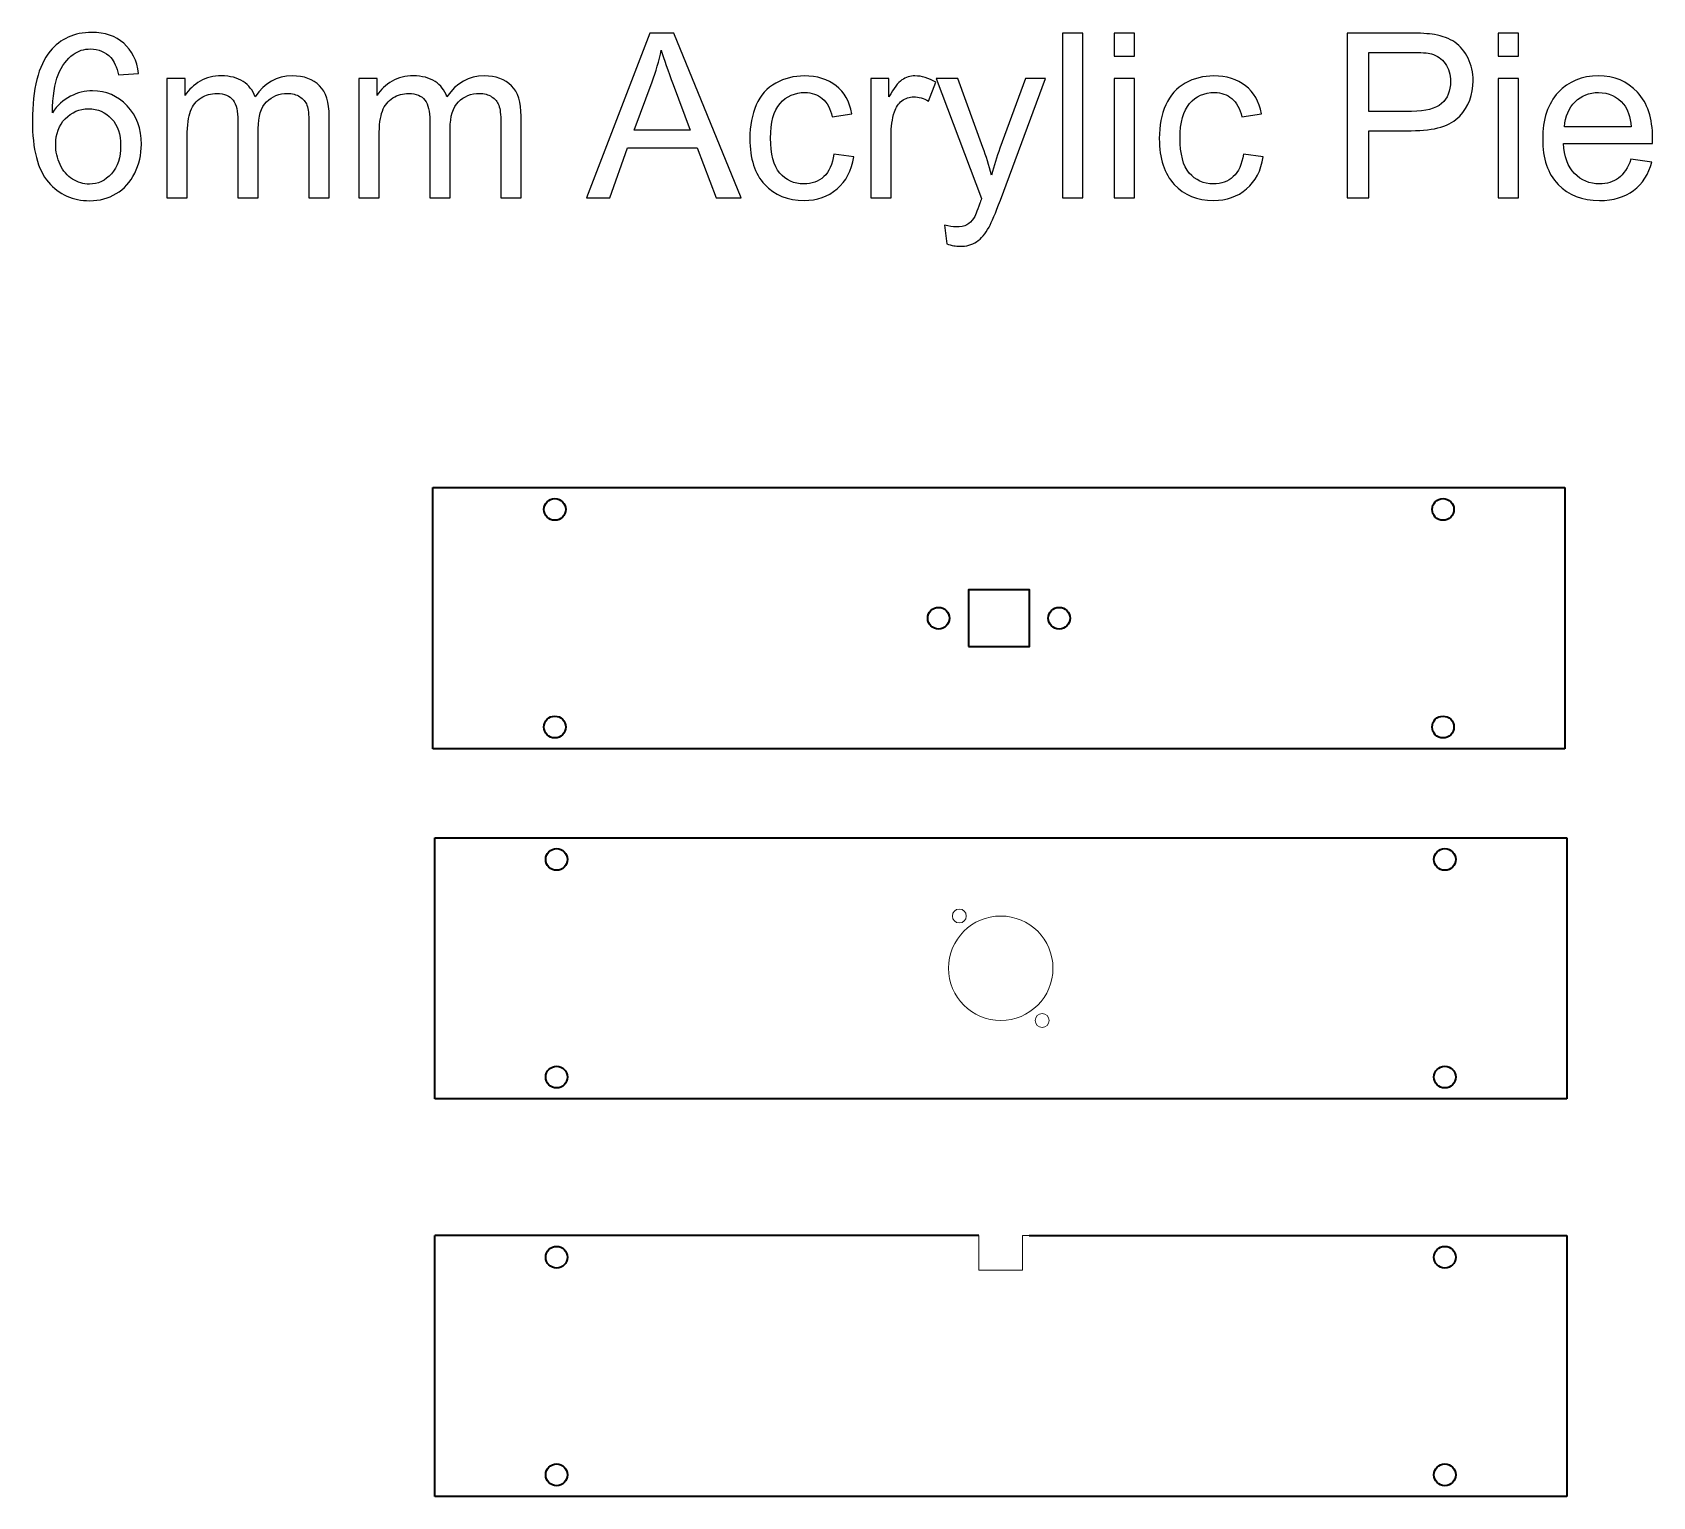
# Model space of a CAD drawing. Header units: centimetres. Extents: x 31 to 203, y -110 to 27.
# Drawn here: x 30.89 to 68.1, y -7.22 to 26.43 of the extents above; entities that cross this region are included whole.
import ezdxf

# ---------------------------------------------------------------- set-up
doc = ezdxf.new("R2010")
doc.units = ezdxf.units.CM
doc.header["$MEASUREMENT"] = 0
doc.layers.add('Layer 1', color=7, linetype='Continuous')

msp = doc.modelspace()

# ---------------------------------------------------------------- linework, layer by layer
at = {"layer": 'Layer 1', "color": 250, "lineweight": 35}
msp.add_lwpolyline([(52.3876, 12.31796), (53.7876, 12.31796), (53.7876, 13.61796), (52.3876, 13.61796), (52.3876, 12.31796)], close=True, dxfattribs=at)
for centre in [(51.70283, 12.96796), (54.47168, 12.96796)]:
    msp.add_ellipse(centre, major_axis=(0, 0.25), ratio=1, dxfattribs=at)
at = {"layer": 'Layer 1', "color": 250, "lineweight": 18}
for centre, major_axis in [((53.12904, 4.92485), (0, 1.2)), ((52.17807, 6.12476), (0, 0.16)), ((54.08041, 3.72501), (0, 0.16))]:
    msp.add_ellipse(centre, major_axis=major_axis, ratio=1, dxfattribs=at)
at = {"layer": 'Layer 1', "color": 250}
for points, knots in [([(33.32842, 25.48755), (33.32842, 25.48755), (32.86805, 25.45051), (32.86805, 25.45051), (32.8266, 25.63307), (32.76751, 25.76625), (32.69078, 25.84915), (32.56466, 25.98232), (32.40855, 26.04847), (32.22335, 26.04847), (32.0743, 26.04847), (31.94201, 26.00702), (31.82823, 25.92412), (31.68183, 25.8174), (31.56718, 25.66218), (31.48163, 25.45757), (31.39696, 25.25207), (31.35287, 24.96015), (31.34934, 24.5818), (31.46135, 24.75201), (31.59893, 24.87901), (31.76121, 24.96103), (31.92348, 25.04394), (32.09282, 25.08539), (32.27097, 25.08539), (32.58142, 25.08539), (32.846, 24.97073), (33.06472, 24.74231), (33.28256, 24.51389), (33.39192, 24.21932), (33.39192, 23.85684), (33.39192, 23.61871), (33.34077, 23.39823), (33.23846, 23.19361), (33.13528, 22.989), (32.99505, 22.8329), (32.81513, 22.72442), (32.6361, 22.61594), (32.43237, 22.56126), (32.20483, 22.56126), (31.81765, 22.56126), (31.50103, 22.70414), (31.25585, 22.989), (31.01155, 23.27387), (30.88896, 23.74395), (30.88896, 24.39835), (30.88896, 25.13037), (31.02478, 25.66306), (31.29554, 25.99555), (31.5319, 26.28483), (31.85028, 26.42947), (32.25157, 26.42947), (32.54967, 26.42947), (32.79485, 26.34569), (32.98535, 26.179), (33.17585, 26.01231), (33.2905, 25.78212), (33.32842, 25.48755)], [0, 0, 0, 0, 0.05263158, 0.05263158, 0.05263158, 0.10526316, 0.10526316, 0.10526316, 0.15789474, 0.15789474, 0.15789474, 0.21052632, 0.21052632, 0.21052632, 0.26315789, 0.26315789, 0.26315789, 0.31578947, 0.31578947, 0.31578947, 0.36842105, 0.36842105, 0.36842105, 0.42105263, 0.42105263, 0.42105263, 0.47368421, 0.47368421, 0.47368421, 0.52631579, 0.52631579, 0.52631579, 0.57894737, 0.57894737, 0.57894737, 0.63157895, 0.63157895, 0.63157895, 0.68421053, 0.68421053, 0.68421053, 0.73684211, 0.73684211, 0.73684211, 0.78947368, 0.78947368, 0.78947368, 0.84210526, 0.84210526, 0.84210526, 0.89473684, 0.89473684, 0.89473684, 0.94736842, 0.94736842, 0.94736842, 1, 1, 1, 1]), ([(43.61719, 22.62476), (43.61719, 22.62476), (45.07064, 26.4136), (45.07064, 26.4136), (45.07064, 26.4136), (45.62185, 26.4136), (45.62185, 26.4136), (45.62185, 26.4136), (47.16438, 22.62476), (47.16438, 22.62476), (47.16438, 22.62476), (46.59376, 22.62476), (46.59376, 22.62476), (46.59376, 22.62476), (46.15543, 23.77305), (46.15543, 23.77305), (46.15543, 23.77305), (44.55999, 23.77305), (44.55999, 23.77305), (44.55999, 23.77305), (44.14901, 22.62476), (44.14901, 22.62476), (44.14901, 22.62476), (43.61719, 22.62476), (43.61719, 22.62476)], [0, 0, 0, 0, 0.125, 0.125, 0.125, 0.25, 0.25, 0.25, 0.375, 0.375, 0.375, 0.5, 0.5, 0.5, 0.625, 0.625, 0.625, 0.75, 0.75, 0.75, 0.875, 0.875, 0.875, 1, 1, 1, 1]), ([(54.54713, 22.62476), (54.54713, 22.62476), (54.54713, 26.4136), (54.54713, 26.4136), (54.54713, 26.4136), (55.01279, 26.4136), (55.01279, 26.4136), (55.01279, 26.4136), (55.01279, 22.62476), (55.01279, 22.62476), (55.01279, 22.62476), (54.54713, 22.62476), (54.54713, 22.62476)], [0, 0, 0, 0, 0.25, 0.25, 0.25, 0.5, 0.5, 0.5, 0.75, 0.75, 0.75, 1, 1, 1, 1]), ([(55.73334, 25.88443), (55.73334, 25.88443), (55.73334, 26.4136), (55.73334, 26.4136), (55.73334, 26.4136), (56.19901, 26.4136), (56.19901, 26.4136), (56.19901, 26.4136), (56.19901, 25.88443), (56.19901, 25.88443), (56.19901, 25.88443), (55.73334, 25.88443), (55.73334, 25.88443)], [0, 0, 0, 0, 0.25, 0.25, 0.25, 0.5, 0.5, 0.5, 0.75, 0.75, 0.75, 1, 1, 1, 1]), ([(61.08321, 22.62476), (61.08321, 22.62476), (61.08321, 26.4136), (61.08321, 26.4136), (61.08321, 26.4136), (62.51372, 26.4136), (62.51372, 26.4136), (62.76508, 26.4136), (62.95734, 26.40125), (63.09052, 26.37744), (63.27661, 26.34657), (63.43271, 26.28748), (63.55883, 26.20105), (63.68495, 26.11373), (63.78637, 25.99203), (63.8631, 25.83592), (63.93983, 25.67982), (63.97775, 25.50784), (63.97775, 25.31998), (63.97775, 24.99896), (63.87545, 24.72643), (63.66995, 24.50418), (63.46534, 24.28105), (63.09404, 24.16993), (62.55782, 24.16993), (62.55782, 24.16993), (61.58592, 24.16993), (61.58592, 24.16993), (61.58592, 24.16993), (61.58592, 22.62476), (61.58592, 22.62476), (61.58592, 22.62476), (61.08321, 22.62476), (61.08321, 22.62476)], [0, 0, 0, 0, 0.09090909, 0.09090909, 0.09090909, 0.18181818, 0.18181818, 0.18181818, 0.27272727, 0.27272727, 0.27272727, 0.36363636, 0.36363636, 0.36363636, 0.45454545, 0.45454545, 0.45454545, 0.54545455, 0.54545455, 0.54545455, 0.63636364, 0.63636364, 0.63636364, 0.72727273, 0.72727273, 0.72727273, 0.81818182, 0.81818182, 0.81818182, 0.90909091, 0.90909091, 0.90909091, 1, 1, 1, 1]), ([(64.55454, 25.88443), (64.55454, 25.88443), (64.55454, 26.4136), (64.55454, 26.4136), (64.55454, 26.4136), (65.02021, 26.4136), (65.02021, 26.4136), (65.02021, 26.4136), (65.02021, 25.88443), (65.02021, 25.88443), (65.02021, 25.88443), (64.55454, 25.88443), (64.55454, 25.88443)], [0, 0, 0, 0, 0.25, 0.25, 0.25, 0.5, 0.5, 0.5, 0.75, 0.75, 0.75, 1, 1, 1, 1]), ([(44.70728, 24.18051), (44.70728, 24.18051), (45.99844, 24.18051), (45.99844, 24.18051), (45.99844, 24.18051), (45.60333, 25.23091), (45.60333, 25.23091), (45.48427, 25.55017), (45.39431, 25.81387), (45.33169, 26.02201), (45.27966, 25.77507), (45.20999, 25.53253), (45.12267, 25.29264), (45.12267, 25.29264), (44.70728, 24.18051), (44.70728, 24.18051)], [0, 0, 0, 0, 0.2, 0.2, 0.2, 0.4, 0.4, 0.4, 0.6, 0.6, 0.6, 0.8, 0.8, 0.8, 1, 1, 1, 1]), ([(61.58592, 24.61443), (61.58592, 24.61443), (62.56488, 24.61443), (62.56488, 24.61443), (62.88943, 24.61443), (63.11874, 24.6744), (63.25544, 24.79523), (63.39126, 24.91605), (63.45917, 25.08539), (63.45917, 25.30499), (63.45917, 25.46286), (63.41948, 25.59868), (63.33922, 25.71157), (63.25897, 25.82446), (63.15313, 25.89942), (63.02261, 25.93558), (62.93794, 25.95763), (62.78183, 25.9691), (62.55517, 25.9691), (62.55517, 25.9691), (61.58592, 25.9691), (61.58592, 25.9691), (61.58592, 25.9691), (61.58592, 24.61443), (61.58592, 24.61443)], [0, 0, 0, 0, 0.125, 0.125, 0.125, 0.25, 0.25, 0.25, 0.375, 0.375, 0.375, 0.5, 0.5, 0.5, 0.625, 0.625, 0.625, 0.75, 0.75, 0.75, 0.875, 0.875, 0.875, 1, 1, 1, 1]), ([(33.98018, 22.62476), (33.98018, 22.62476), (33.98018, 25.37114), (33.98018, 25.37114), (33.98018, 25.37114), (34.39822, 25.37114), (34.39822, 25.37114), (34.39822, 25.37114), (34.39822, 24.98308), (34.39822, 24.98308), (34.48377, 25.11714), (34.59842, 25.22562), (34.7413, 25.30675), (34.88417, 25.38878), (35.04645, 25.42935), (35.22901, 25.42935), (35.43186, 25.42935), (35.59855, 25.38701), (35.7282, 25.30323), (35.85784, 25.21856), (35.94956, 25.10126), (36.00248, 24.94957), (36.2212, 25.26971), (36.50431, 25.42935), (36.85356, 25.42935), (37.12696, 25.42935), (37.33774, 25.35438), (37.48415, 25.20357), (37.63143, 25.05275), (37.70552, 24.8208), (37.70552, 24.50771), (37.70552, 24.50771), (37.70552, 22.62476), (37.70552, 22.62476), (37.70552, 22.62476), (37.23985, 22.62476), (37.23985, 22.62476), (37.23985, 22.62476), (37.23985, 24.35337), (37.23985, 24.35337), (37.23985, 24.53858), (37.22397, 24.67264), (37.19399, 24.75466), (37.164, 24.83668), (37.10932, 24.90194), (37.02906, 24.95221), (36.94969, 25.00248), (36.8562, 25.02718), (36.74949, 25.02718), (36.55546, 25.02718), (36.39495, 24.9628), (36.26706, 24.83491), (36.13918, 24.70615), (36.07568, 24.50066), (36.07568, 24.21843), (36.07568, 24.21843), (36.07568, 22.62476), (36.07568, 22.62476), (36.07568, 22.62476), (35.61001, 22.62476), (35.61001, 22.62476), (35.61001, 22.62476), (35.61001, 24.40717), (35.61001, 24.40717), (35.61001, 24.61355), (35.57209, 24.76877), (35.49624, 24.87196), (35.4204, 24.97514), (35.29604, 25.02718), (35.12406, 25.02718), (34.99353, 25.02718), (34.87271, 24.99278), (34.76158, 24.92399), (34.65046, 24.8552), (34.5702, 24.75466), (34.51993, 24.62148), (34.47054, 24.48919), (34.44585, 24.29781), (34.44585, 24.04822), (34.44585, 24.04822), (34.44585, 22.62476), (34.44585, 22.62476), (34.44585, 22.62476), (33.98018, 22.62476), (33.98018, 22.62476)], [0, 0, 0, 0, 0.03571429, 0.03571429, 0.03571429, 0.07142857, 0.07142857, 0.07142857, 0.10714286, 0.10714286, 0.10714286, 0.14285714, 0.14285714, 0.14285714, 0.17857143, 0.17857143, 0.17857143, 0.21428571, 0.21428571, 0.21428571, 0.25, 0.25, 0.25, 0.28571429, 0.28571429, 0.28571429, 0.32142857, 0.32142857, 0.32142857, 0.35714286, 0.35714286, 0.35714286, 0.39285714, 0.39285714, 0.39285714, 0.42857143, 0.42857143, 0.42857143, 0.46428571, 0.46428571, 0.46428571, 0.5, 0.5, 0.5, 0.53571429, 0.53571429, 0.53571429, 0.57142857, 0.57142857, 0.57142857, 0.60714286, 0.60714286, 0.60714286, 0.64285714, 0.64285714, 0.64285714, 0.67857143, 0.67857143, 0.67857143, 0.71428571, 0.71428571, 0.71428571, 0.75, 0.75, 0.75, 0.78571429, 0.78571429, 0.78571429, 0.82142857, 0.82142857, 0.82142857, 0.85714286, 0.85714286, 0.85714286, 0.89285714, 0.89285714, 0.89285714, 0.92857143, 0.92857143, 0.92857143, 0.96428571, 0.96428571, 0.96428571, 1, 1, 1, 1]), ([(38.38814, 22.62476), (38.38814, 22.62476), (38.38814, 25.37114), (38.38814, 25.37114), (38.38814, 25.37114), (38.80618, 25.37114), (38.80618, 25.37114), (38.80618, 25.37114), (38.80618, 24.98308), (38.80618, 24.98308), (38.89173, 25.11714), (39.00638, 25.22562), (39.14926, 25.30675), (39.29213, 25.38878), (39.45441, 25.42935), (39.63697, 25.42935), (39.83982, 25.42935), (40.00651, 25.38701), (40.13616, 25.30323), (40.2658, 25.21856), (40.35752, 25.10126), (40.41044, 24.94957), (40.62916, 25.26971), (40.91227, 25.42935), (41.26152, 25.42935), (41.53492, 25.42935), (41.7457, 25.35438), (41.89211, 25.20357), (42.03939, 25.05275), (42.11348, 24.8208), (42.11348, 24.50771), (42.11348, 24.50771), (42.11348, 22.62476), (42.11348, 22.62476), (42.11348, 22.62476), (41.64781, 22.62476), (41.64781, 22.62476), (41.64781, 22.62476), (41.64781, 24.35337), (41.64781, 24.35337), (41.64781, 24.53858), (41.63193, 24.67264), (41.60195, 24.75466), (41.57196, 24.83668), (41.51728, 24.90194), (41.43702, 24.95221), (41.35765, 25.00248), (41.26416, 25.02718), (41.15745, 25.02718), (40.96342, 25.02718), (40.80291, 24.9628), (40.67502, 24.83491), (40.54714, 24.70615), (40.48364, 24.50066), (40.48364, 24.21843), (40.48364, 24.21843), (40.48364, 22.62476), (40.48364, 22.62476), (40.48364, 22.62476), (40.01797, 22.62476), (40.01797, 22.62476), (40.01797, 22.62476), (40.01797, 24.40717), (40.01797, 24.40717), (40.01797, 24.61355), (39.98005, 24.76877), (39.9042, 24.87196), (39.82836, 24.97514), (39.704, 25.02718), (39.53202, 25.02718), (39.40149, 25.02718), (39.28067, 24.99278), (39.16954, 24.92399), (39.05842, 24.8552), (38.97816, 24.75466), (38.92789, 24.62148), (38.8785, 24.48919), (38.85381, 24.29781), (38.85381, 24.04822), (38.85381, 24.04822), (38.85381, 22.62476), (38.85381, 22.62476), (38.85381, 22.62476), (38.38814, 22.62476), (38.38814, 22.62476)], [0, 0, 0, 0, 0.03571429, 0.03571429, 0.03571429, 0.07142857, 0.07142857, 0.07142857, 0.10714286, 0.10714286, 0.10714286, 0.14285714, 0.14285714, 0.14285714, 0.17857143, 0.17857143, 0.17857143, 0.21428571, 0.21428571, 0.21428571, 0.25, 0.25, 0.25, 0.28571429, 0.28571429, 0.28571429, 0.32142857, 0.32142857, 0.32142857, 0.35714286, 0.35714286, 0.35714286, 0.39285714, 0.39285714, 0.39285714, 0.42857143, 0.42857143, 0.42857143, 0.46428571, 0.46428571, 0.46428571, 0.5, 0.5, 0.5, 0.53571429, 0.53571429, 0.53571429, 0.57142857, 0.57142857, 0.57142857, 0.60714286, 0.60714286, 0.60714286, 0.64285714, 0.64285714, 0.64285714, 0.67857143, 0.67857143, 0.67857143, 0.71428571, 0.71428571, 0.71428571, 0.75, 0.75, 0.75, 0.78571429, 0.78571429, 0.78571429, 0.82142857, 0.82142857, 0.82142857, 0.85714286, 0.85714286, 0.85714286, 0.89285714, 0.89285714, 0.89285714, 0.92857143, 0.92857143, 0.92857143, 0.96428571, 0.96428571, 0.96428571, 1, 1, 1, 1]), ([(49.2978, 23.63018), (49.2978, 23.63018), (49.75288, 23.56668), (49.75288, 23.56668), (49.70261, 23.25359), (49.57561, 23.00929), (49.37012, 22.83202), (49.16462, 22.65475), (48.9115, 22.56655), (48.61253, 22.56655), (48.2377, 22.56655), (47.93607, 22.68914), (47.70853, 22.93432), (47.48011, 23.1795), (47.36634, 23.53052), (47.36634, 23.98736), (47.36634, 24.2837), (47.41573, 24.54211), (47.51362, 24.76436), (47.61152, 24.98573), (47.76057, 25.15241), (47.96165, 25.26266), (48.16185, 25.37378), (48.37969, 25.42935), (48.61605, 25.42935), (48.91327, 25.42935), (49.15757, 25.35438), (49.3463, 25.20357), (49.53592, 25.05275), (49.65763, 24.83844), (49.71055, 24.56151), (49.71055, 24.56151), (49.26075, 24.49272), (49.26075, 24.49272), (49.21754, 24.67705), (49.14169, 24.81551), (49.03145, 24.909), (48.92209, 25.0016), (48.7898, 25.04834), (48.63457, 25.04834), (48.39998, 25.04834), (48.20948, 24.96456), (48.06219, 24.79699), (47.91579, 24.62854), (47.84259, 24.36396), (47.84259, 24.00059), (47.84259, 23.63194), (47.91314, 23.36471), (48.05425, 23.19802), (48.19625, 23.03134), (48.38057, 22.94755), (48.60723, 22.94755), (48.79068, 22.94755), (48.94325, 23.00311), (49.06496, 23.11512), (49.18755, 23.22625), (49.26516, 23.39823), (49.2978, 23.63018)], [0, 0, 0, 0, 0.05263158, 0.05263158, 0.05263158, 0.10526316, 0.10526316, 0.10526316, 0.15789474, 0.15789474, 0.15789474, 0.21052632, 0.21052632, 0.21052632, 0.26315789, 0.26315789, 0.26315789, 0.31578947, 0.31578947, 0.31578947, 0.36842105, 0.36842105, 0.36842105, 0.42105263, 0.42105263, 0.42105263, 0.47368421, 0.47368421, 0.47368421, 0.52631579, 0.52631579, 0.52631579, 0.57894737, 0.57894737, 0.57894737, 0.63157895, 0.63157895, 0.63157895, 0.68421053, 0.68421053, 0.68421053, 0.73684211, 0.73684211, 0.73684211, 0.78947368, 0.78947368, 0.78947368, 0.84210526, 0.84210526, 0.84210526, 0.89473684, 0.89473684, 0.89473684, 0.94736842, 0.94736842, 0.94736842, 1, 1, 1, 1]), ([(50.14446, 22.62476), (50.14446, 22.62476), (50.14446, 25.37114), (50.14446, 25.37114), (50.14446, 25.37114), (50.5625, 25.37114), (50.5625, 25.37114), (50.5625, 25.37114), (50.5625, 24.95045), (50.5625, 24.95045), (50.66922, 25.14536), (50.76799, 25.27412), (50.85883, 25.33586), (50.94967, 25.39848), (51.04933, 25.42935), (51.15781, 25.42935), (51.3148, 25.42935), (51.47443, 25.37996), (51.63671, 25.28206), (51.63671, 25.28206), (51.4709, 24.85255), (51.4709, 24.85255), (51.35801, 24.91605), (51.24513, 24.9478), (51.13224, 24.9478), (51.03081, 24.9478), (50.93997, 24.91694), (50.85972, 24.85608), (50.77946, 24.79523), (50.72213, 24.71056), (50.68774, 24.60208), (50.6357, 24.43716), (50.61013, 24.25636), (50.61013, 24.05968), (50.61013, 24.05968), (50.61013, 22.62476), (50.61013, 22.62476), (50.61013, 22.62476), (50.14446, 22.62476), (50.14446, 22.62476)], [0, 0, 0, 0, 0.07692308, 0.07692308, 0.07692308, 0.15384615, 0.15384615, 0.15384615, 0.23076923, 0.23076923, 0.23076923, 0.30769231, 0.30769231, 0.30769231, 0.38461538, 0.38461538, 0.38461538, 0.46153846, 0.46153846, 0.46153846, 0.53846154, 0.53846154, 0.53846154, 0.61538462, 0.61538462, 0.61538462, 0.69230769, 0.69230769, 0.69230769, 0.76923077, 0.76923077, 0.76923077, 0.84615385, 0.84615385, 0.84615385, 0.92307692, 0.92307692, 0.92307692, 1, 1, 1, 1]), ([(51.89071, 21.56907), (51.89071, 21.56907), (51.8378, 21.99946), (51.8378, 21.99946), (51.9401, 21.97212), (52.0283, 21.95801), (52.10414, 21.95801), (52.20821, 21.95801), (52.29112, 21.97565), (52.35285, 22.01004), (52.41547, 22.04444), (52.46662, 22.09295), (52.50631, 22.15468), (52.53542, 22.20143), (52.58304, 22.31696), (52.6483, 22.50217), (52.65712, 22.52775), (52.67035, 22.56567), (52.68976, 22.61594), (52.68976, 22.61594), (51.6473, 25.37114), (51.6473, 25.37114), (51.6473, 25.37114), (52.14471, 25.37114), (52.14471, 25.37114), (52.14471, 25.37114), (52.71798, 23.7854), (52.71798, 23.7854), (52.79294, 23.5852), (52.85909, 23.37353), (52.91818, 23.15128), (52.97198, 23.3603), (53.03548, 23.56668), (53.10956, 23.76952), (53.10956, 23.76952), (53.69517, 25.37114), (53.69517, 25.37114), (53.69517, 25.37114), (54.15996, 25.37114), (54.15996, 25.37114), (54.15996, 25.37114), (53.12191, 22.57713), (53.12191, 22.57713), (53.0099, 22.27639), (52.92259, 22.07002), (52.85997, 21.95625), (52.77707, 21.80367), (52.68182, 21.69166), (52.5751, 21.62022), (52.46751, 21.54879), (52.33962, 21.51351), (52.19146, 21.51351), (52.1015, 21.51351), (52.00096, 21.53203), (51.89071, 21.56907)], [0, 0, 0, 0, 0.05555556, 0.05555556, 0.05555556, 0.11111111, 0.11111111, 0.11111111, 0.16666667, 0.16666667, 0.16666667, 0.22222222, 0.22222222, 0.22222222, 0.27777778, 0.27777778, 0.27777778, 0.33333333, 0.33333333, 0.33333333, 0.38888889, 0.38888889, 0.38888889, 0.44444444, 0.44444444, 0.44444444, 0.5, 0.5, 0.5, 0.55555556, 0.55555556, 0.55555556, 0.61111111, 0.61111111, 0.61111111, 0.66666667, 0.66666667, 0.66666667, 0.72222222, 0.72222222, 0.72222222, 0.77777778, 0.77777778, 0.77777778, 0.83333333, 0.83333333, 0.83333333, 0.88888889, 0.88888889, 0.88888889, 0.94444444, 0.94444444, 0.94444444, 1, 1, 1, 1]), ([(55.73334, 22.62476), (55.73334, 22.62476), (55.73334, 25.37114), (55.73334, 25.37114), (55.73334, 25.37114), (56.19901, 25.37114), (56.19901, 25.37114), (56.19901, 25.37114), (56.19901, 22.62476), (56.19901, 22.62476), (56.19901, 22.62476), (55.73334, 22.62476), (55.73334, 22.62476)], [0, 0, 0, 0, 0.25, 0.25, 0.25, 0.5, 0.5, 0.5, 0.75, 0.75, 0.75, 1, 1, 1, 1]), ([(58.70285, 23.63018), (58.70285, 23.63018), (59.15793, 23.56668), (59.15793, 23.56668), (59.10766, 23.25359), (58.98066, 23.00929), (58.77517, 22.83202), (58.56967, 22.65475), (58.31655, 22.56655), (58.01758, 22.56655), (57.64275, 22.56655), (57.34112, 22.68914), (57.11358, 22.93432), (56.88516, 23.1795), (56.77139, 23.53052), (56.77139, 23.98736), (56.77139, 24.2837), (56.82078, 24.54211), (56.91867, 24.76436), (57.01657, 24.98573), (57.16562, 25.15241), (57.3667, 25.26266), (57.5669, 25.37378), (57.78474, 25.42935), (58.0211, 25.42935), (58.31832, 25.42935), (58.56262, 25.35438), (58.75135, 25.20357), (58.94097, 25.05275), (59.06268, 24.83844), (59.1156, 24.56151), (59.1156, 24.56151), (58.6658, 24.49272), (58.6658, 24.49272), (58.62259, 24.67705), (58.54674, 24.81551), (58.4365, 24.909), (58.32714, 25.0016), (58.19485, 25.04834), (58.03962, 25.04834), (57.80503, 25.04834), (57.61453, 24.96456), (57.46724, 24.79699), (57.32084, 24.62854), (57.24764, 24.36396), (57.24764, 24.00059), (57.24764, 23.63194), (57.31819, 23.36471), (57.4593, 23.19802), (57.6013, 23.03134), (57.78562, 22.94755), (58.01228, 22.94755), (58.19573, 22.94755), (58.3483, 23.00311), (58.47001, 23.11512), (58.5926, 23.22625), (58.67021, 23.39823), (58.70285, 23.63018)], [0, 0, 0, 0, 0.05263158, 0.05263158, 0.05263158, 0.10526316, 0.10526316, 0.10526316, 0.15789474, 0.15789474, 0.15789474, 0.21052632, 0.21052632, 0.21052632, 0.26315789, 0.26315789, 0.26315789, 0.31578947, 0.31578947, 0.31578947, 0.36842105, 0.36842105, 0.36842105, 0.42105263, 0.42105263, 0.42105263, 0.47368421, 0.47368421, 0.47368421, 0.52631579, 0.52631579, 0.52631579, 0.57894737, 0.57894737, 0.57894737, 0.63157895, 0.63157895, 0.63157895, 0.68421053, 0.68421053, 0.68421053, 0.73684211, 0.73684211, 0.73684211, 0.78947368, 0.78947368, 0.78947368, 0.84210526, 0.84210526, 0.84210526, 0.89473684, 0.89473684, 0.89473684, 0.94736842, 0.94736842, 0.94736842, 1, 1, 1, 1]), ([(64.55454, 22.62476), (64.55454, 22.62476), (64.55454, 25.37114), (64.55454, 25.37114), (64.55454, 25.37114), (65.02021, 25.37114), (65.02021, 25.37114), (65.02021, 25.37114), (65.02021, 22.62476), (65.02021, 22.62476), (65.02021, 22.62476), (64.55454, 22.62476), (64.55454, 22.62476)], [0, 0, 0, 0, 0.25, 0.25, 0.25, 0.5, 0.5, 0.5, 0.75, 0.75, 0.75, 1, 1, 1, 1]), ([(67.60342, 23.51376), (67.60342, 23.51376), (68.08496, 23.45026), (68.08496, 23.45026), (68.01, 23.17068), (67.86977, 22.95284), (67.66516, 22.7985), (67.46055, 22.64416), (67.19949, 22.56655), (66.88111, 22.56655), (66.48071, 22.56655), (66.16321, 22.69002), (65.92861, 22.93697), (65.69401, 23.18303), (65.57671, 23.52964), (65.57671, 23.97502), (65.57671, 24.43539), (65.69489, 24.79346), (65.93214, 25.04746), (66.16938, 25.30234), (66.47718, 25.42935), (66.85553, 25.42935), (67.22154, 25.42935), (67.52052, 25.30499), (67.75247, 25.0554), (67.98442, 24.80581), (68.10084, 24.4548), (68.10084, 24.00236), (68.10084, 23.97502), (68.09996, 23.93357), (68.09819, 23.87889), (68.09819, 23.87889), (66.05296, 23.87889), (66.05296, 23.87889), (66.0706, 23.57814), (66.15527, 23.34707), (66.30873, 23.18744), (66.4613, 23.02781), (66.65268, 22.94755), (66.88111, 22.94755), (67.05132, 22.94755), (67.19684, 22.99253), (67.31679, 23.08249), (67.43762, 23.17245), (67.53287, 23.3162), (67.60342, 23.51376)], [0, 0, 0, 0, 0.06666667, 0.06666667, 0.06666667, 0.13333333, 0.13333333, 0.13333333, 0.2, 0.2, 0.2, 0.26666667, 0.26666667, 0.26666667, 0.33333333, 0.33333333, 0.33333333, 0.4, 0.4, 0.4, 0.46666667, 0.46666667, 0.46666667, 0.53333333, 0.53333333, 0.53333333, 0.6, 0.6, 0.6, 0.66666667, 0.66666667, 0.66666667, 0.73333333, 0.73333333, 0.73333333, 0.8, 0.8, 0.8, 0.86666667, 0.86666667, 0.86666667, 0.93333333, 0.93333333, 0.93333333, 1, 1, 1, 1]), ([(66.07942, 24.25989), (66.07942, 24.25989), (67.60871, 24.25989), (67.60871, 24.25989), (67.58843, 24.49096), (67.52934, 24.66382), (67.43321, 24.77935), (67.28592, 24.95839), (67.09366, 25.04834), (66.85818, 25.04834), (66.64475, 25.04834), (66.46571, 24.97691), (66.32019, 24.83403), (66.17555, 24.69116), (66.0953, 24.49978), (66.07942, 24.25989)], [0, 0, 0, 0, 0.2, 0.2, 0.2, 0.4, 0.4, 0.4, 0.6, 0.6, 0.6, 0.8, 0.8, 0.8, 1, 1, 1, 1]), ([(31.42342, 23.85243), (31.42342, 23.69191), (31.45782, 23.53846), (31.52573, 23.39205), (31.59364, 23.24565), (31.68889, 23.13452), (31.80971, 23.05779), (31.93142, 22.98107), (32.06019, 22.94226), (32.19689, 22.94226), (32.39533, 22.94226), (32.56466, 23.02164), (32.70489, 23.18039), (32.84512, 23.33914), (32.91567, 23.55433), (32.91567, 23.82685), (32.91567, 24.08879), (32.846, 24.29516), (32.70753, 24.44598), (32.56907, 24.59679), (32.39268, 24.67264), (32.17837, 24.67264), (31.96846, 24.67264), (31.78943, 24.59679), (31.64303, 24.44598), (31.49662, 24.29516), (31.42342, 24.09761), (31.42342, 23.85243)], [0, 0, 0, 0, 0.11111111, 0.11111111, 0.11111111, 0.22222222, 0.22222222, 0.22222222, 0.33333333, 0.33333333, 0.33333333, 0.44444444, 0.44444444, 0.44444444, 0.55555556, 0.55555556, 0.55555556, 0.66666667, 0.66666667, 0.66666667, 0.77777778, 0.77777778, 0.77777778, 0.88888889, 0.88888889, 0.88888889, 1, 1, 1, 1])]:
    msp.add_open_spline(points, degree=3, knots=knots, dxfattribs=at)
at = {"layer": 'Layer 1', "lineweight": 35}
for points in [[(40.0876, 15.96796), (40.0876, 15.96796), (66.0876, 15.96796), (66.0876, 15.96796)], [(40.0876, 9.96796), (40.0876, 9.96796), (40.0876, 15.96796), (40.0876, 15.96796)], [(66.0876, 15.96796), (66.0876, 15.96796), (66.0876, 9.96796), (66.0876, 9.96796)], [(66.0876, 9.96796), (66.0876, 9.96796), (40.0876, 9.96796), (40.0876, 9.96796)], [(40.12904, 7.92485), (40.12904, 7.92485), (66.12904, 7.92485), (66.12904, 7.92485)], [(40.12904, 1.92485), (40.12904, 1.92485), (40.12904, 7.92485), (40.12904, 7.92485)], [(66.12904, 7.92485), (66.12904, 7.92485), (66.12904, 1.92485), (66.12904, 1.92485)], [(66.12904, 1.92485), (66.12904, 1.92485), (40.12904, 1.92485), (40.12904, 1.92485)], [(52.62904, -1.21622), (52.62904, -1.21622), (40.12904, -1.21622), (40.12904, -1.21622)], [(40.12904, -7.21622), (40.12904, -7.21622), (40.12904, -1.21622), (40.12904, -1.21622)], [(53.77923, -1.21622), (53.77923, -1.21622), (66.12904, -1.21622), (66.12904, -1.21622)], [(66.12904, -1.21622), (66.12904, -1.21622), (66.12904, -7.21622), (66.12904, -7.21622)], [(66.12904, -7.21622), (66.12904, -7.21622), (40.12904, -7.21622), (40.12904, -7.21622)]]:
    msp.add_open_spline(points, degree=3, dxfattribs=at)
for points in [[(43.1376, 15.46796), (43.1376, 15.60603), (43.02567, 15.71796), (42.8876, 15.71796), (42.74953, 15.71796), (42.6376, 15.60604), (42.6376, 15.46796), (42.6376, 15.32989), (42.74953, 15.21796), (42.8876, 15.21796), (43.02567, 15.21796), (43.1376, 15.32989), (43.1376, 15.46796)], [(63.5376, 15.46796), (63.5376, 15.60603), (63.42567, 15.71796), (63.2876, 15.71796), (63.14953, 15.71796), (63.0376, 15.60604), (63.0376, 15.46796), (63.0376, 15.32989), (63.14953, 15.21796), (63.2876, 15.21796), (63.42567, 15.21796), (63.5376, 15.32989), (63.5376, 15.46796)], [(43.1376, 10.46796), (43.1376, 10.60603), (43.02567, 10.71796), (42.8876, 10.71796), (42.74953, 10.71796), (42.6376, 10.60604), (42.6376, 10.46796), (42.6376, 10.32989), (42.74953, 10.21796), (42.8876, 10.21796), (43.02567, 10.21796), (43.1376, 10.32989), (43.1376, 10.46796)], [(63.5376, 10.46796), (63.5376, 10.60603), (63.42567, 10.71796), (63.2876, 10.71796), (63.14953, 10.71796), (63.0376, 10.60604), (63.0376, 10.46796), (63.0376, 10.32989), (63.14953, 10.21796), (63.2876, 10.21796), (63.42567, 10.21796), (63.5376, 10.32989), (63.5376, 10.46796)], [(43.17904, 7.42485), (43.17904, 7.56292), (43.06711, 7.67485), (42.92904, 7.67485), (42.79097, 7.67485), (42.67904, 7.56293), (42.67904, 7.42485), (42.67904, 7.28678), (42.79097, 7.17485), (42.92904, 7.17485), (43.06711, 7.17485), (43.17904, 7.28678), (43.17904, 7.42485)], [(63.57904, 7.42485), (63.57904, 7.56292), (63.46711, 7.67485), (63.32904, 7.67485), (63.19097, 7.67485), (63.07904, 7.56293), (63.07904, 7.42485), (63.07904, 7.28678), (63.19097, 7.17485), (63.32904, 7.17485), (63.46711, 7.17485), (63.57904, 7.28678), (63.57904, 7.42485)], [(43.17904, 2.42485), (43.17904, 2.56292), (43.06711, 2.67485), (42.92904, 2.67485), (42.79097, 2.67485), (42.67904, 2.56293), (42.67904, 2.42485), (42.67904, 2.28678), (42.79097, 2.17485), (42.92904, 2.17485), (43.06711, 2.17485), (43.17904, 2.28678), (43.17904, 2.42485)], [(63.57904, 2.42485), (63.57904, 2.56292), (63.46711, 2.67485), (63.32904, 2.67485), (63.19097, 2.67485), (63.07904, 2.56293), (63.07904, 2.42485), (63.07904, 2.28678), (63.19097, 2.17485), (63.32904, 2.17485), (63.46711, 2.17485), (63.57904, 2.28678), (63.57904, 2.42485)], [(43.17904, -1.71622), (43.17904, -1.57815), (43.06711, -1.46622), (42.92904, -1.46622), (42.79097, -1.46622), (42.67904, -1.57814), (42.67904, -1.71622), (42.67904, -1.85429), (42.79097, -1.96622), (42.92904, -1.96622), (43.06711, -1.96622), (43.17904, -1.85429), (43.17904, -1.71622)], [(63.57904, -1.71622), (63.57904, -1.57815), (63.46711, -1.46622), (63.32904, -1.46622), (63.19097, -1.46622), (63.07904, -1.57814), (63.07904, -1.71622), (63.07904, -1.85429), (63.19097, -1.96622), (63.32904, -1.96622), (63.46711, -1.96622), (63.57904, -1.85429), (63.57904, -1.71622)], [(43.17904, -6.71622), (43.17904, -6.57815), (43.06711, -6.46622), (42.92904, -6.46622), (42.79097, -6.46622), (42.67904, -6.57814), (42.67904, -6.71622), (42.67904, -6.85429), (42.79097, -6.96622), (42.92904, -6.96622), (43.06711, -6.96622), (43.17904, -6.85429), (43.17904, -6.71622)], [(63.57904, -6.71622), (63.57904, -6.57815), (63.46711, -6.46622), (63.32904, -6.46622), (63.19097, -6.46622), (63.07904, -6.57814), (63.07904, -6.71622), (63.07904, -6.85429), (63.19097, -6.96622), (63.32904, -6.96622), (63.46711, -6.96622), (63.57904, -6.85429), (63.57904, -6.71622)]]:
    msp.add_open_spline(points, degree=3, knots=[0, 0, 0, 0, 0.25, 0.25, 0.25, 0.5, 0.5, 0.5, 0.75, 0.75, 0.75, 1, 1, 1, 1], dxfattribs=at)
at = {"layer": 'Layer 1', "color": 250, "lineweight": 20}
msp.add_open_spline([(53.77923, -1.21622), (53.77923, -1.21622), (53.62904, -1.21622), (53.62904, -1.21622), (53.62904, -1.21622), (53.62904, -2.01622), (53.62904, -2.01622), (53.62904, -2.01622), (52.62904, -2.01622), (52.62904, -2.01622), (52.62904, -2.01622), (52.62904, -1.21622), (52.62904, -1.21622)], degree=3, knots=[0, 0, 0, 0, 0.25, 0.25, 0.25, 0.5, 0.5, 0.5, 0.75, 0.75, 0.75, 1, 1, 1, 1], dxfattribs=at)

doc.saveas('drawing.dxf')
